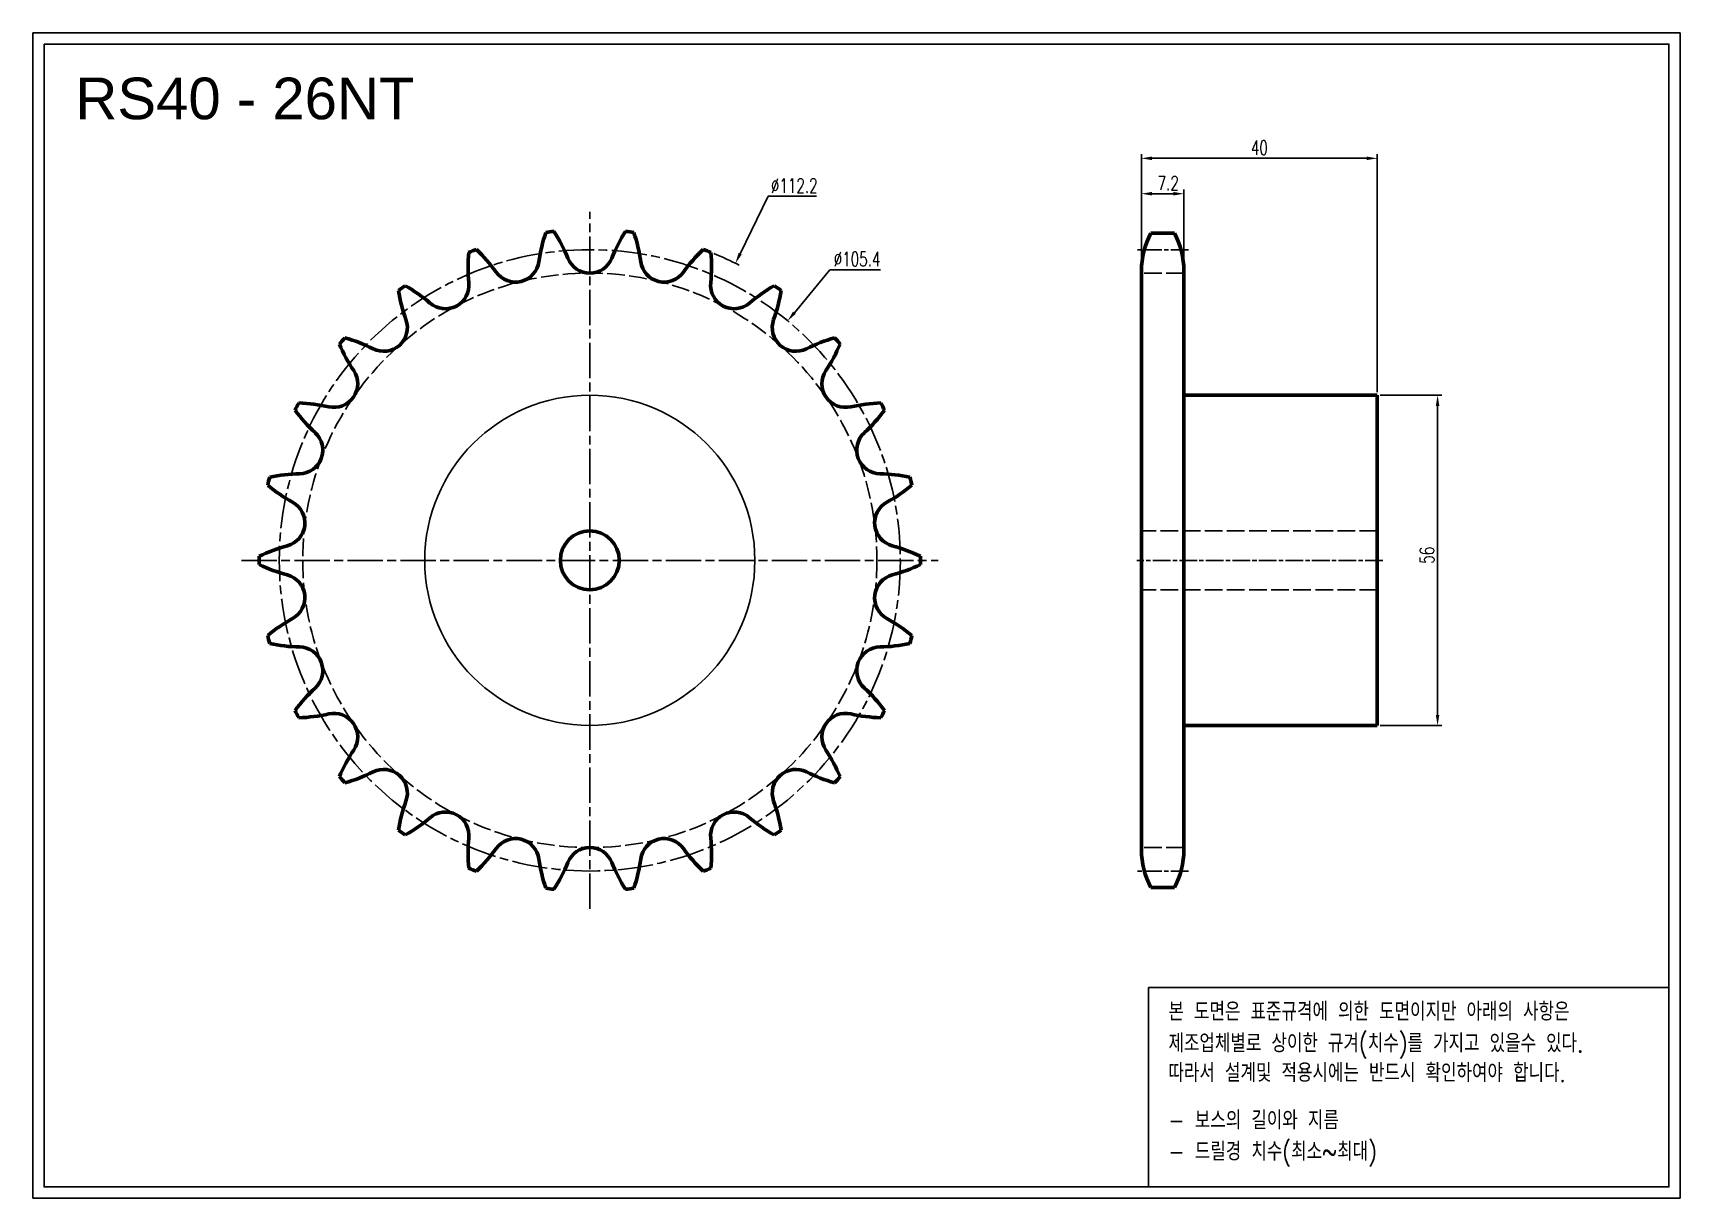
# Model space of a CAD drawing. Header units: millimetres. Extents: x -20122 to -19843, y 1360 to 1558.
import ezdxf

# ---------------------------------------------------------------- set-up
doc = ezdxf.new("R2010")
doc.units = ezdxf.units.MM
for name, pattern in [('AM_ISO02W050', [7.5, 6, -1.5]), ('AM_ISO02W050x2', [3.75, 3, -0.75]), ('AM_ISO08W050', [18, 12, -1.5, 3, -1.5]), ('AM_ISO08W050x2', [9, 6, -0.75, 1.5, -0.75])]:
    doc.linetypes.add(name, pattern=pattern)
for name, color, linetype, lineweight in [('AM_0N', 7, 'Continuous', 50), ('AM_3N', 6, 'AM_ISO02W050', 25), ('AM_7', 4, 'AM_ISO08W050', 25), ('AM_7N', 4, 'AM_ISO08W050', 25)]:
    doc.layers.add(name, color=color, linetype=linetype, lineweight=lineweight)
doc.layers.add('S-DIM', color=7, linetype='Continuous')
doc.styles.add('HAN', font='ROMANS.shx', dxfattribs={"width": 0.7, "bigfont": 'whgtxt.shx'})
doc.styles.add('HSG', font='SIMPLEX.shx', dxfattribs={"width": 0.7, "bigfont": 'HSG.shx'})
doc.styles.get("Standard").update_dxf_attribs({"font": 'arial.ttf'})
doc.dimstyles.new('APP3', dxfattribs={"dimtxt": 2.4, "dimasz": 1.8, "dimexe": 0.7, "dimexo": 0.5, "dimgap": 0.6, "dimtad": 1, "dimtoh": 1, "dimdec": 1, "dimrnd": 0.01, "dimzin": 9, "dimdsep": 46, "dimtxsty": 'HSG', "dimcen": 0, "dimclrd": 1, "dimclre": 1, "dimclrt": 256, "dimazin": 2, "dimtp": 1, "dimtm": 1, "dimtfac": 0.5, "dimtdec": 1, "dimtofl": 0, "dimtmove": 0, "dimatfit": 3, "dimfxl": 0, "dimtvp": 1, "dimtolj": 2, "dimlwd": -1, "dimlwe": -1, "dimarcsym": 0})
doc.dimstyles.new('APP3$0', dxfattribs={"dimtxt": 2.4, "dimasz": 1.8, "dimexe": 0.7, "dimexo": 0.5, "dimgap": 0.6, "dimtad": 1, "dimtoh": 1, "dimdec": 1, "dimrnd": 0.01, "dimzin": 9, "dimdsep": 46, "dimtxsty": 'HSG', "dimcen": 0, "dimclrd": 1, "dimclre": 1, "dimclrt": 256, "dimazin": 2, "dimtp": 1, "dimtm": 1, "dimtfac": 0.5, "dimtdec": 1, "dimtofl": 0, "dimtmove": 0, "dimatfit": 3, "dimfxl": 0, "dimtvp": 1, "dimtolj": 2, "dimlwd": -1, "dimlwe": -1, "dimarcsym": 0})

# ---------------------------------------------------------------- blocks, each defined once
blk = doc.blocks.new('*D1')
at = {"layer": 'Defpoints', "color": 0, "transparency": 16777216}
for p in [(-20002.89, 1518.51), (-20052.32, 1417.76)]:
    blk.add_point(p, dxfattribs=at)
at = {"layer": 'S-DIM', "color": 1, "transparency": 16777216}
for p, q in [((-19997.32, 1529.87), (-20002.1, 1520.12)), ((-19989.12, 1529.87), (-19997.32, 1529.87))]:
    blk.add_line(p, q, dxfattribs=at)
blk.add_arc((-20027.6, 1468.14), 56.11, 63.1531, 68.0042, dxfattribs=at)
blk.add_solid([(-20002.37, 1520.26), (-20001.83, 1519.99), (-20002.89, 1518.51)], dxfattribs=at)
at = {"layer": 'S-DIM', "transparency": 16777216, "insert": (-19992.92, 1531.67), "char_height": 2.4, "attachment_point": 5, "style": 'HSG'}
blk.add_mtext('\\A2;∅112.2', dxfattribs=at)
blk = doc.blocks.new('*D2')
at = {"layer": 'Defpoints', "color": 0, "transparency": 16777216}
for p in [(-19994.04, 1508.74), (-20061.17, 1427.53)]:
    blk.add_point(p, dxfattribs=at)
at = {"layer": 'S-DIM', "color": 1, "transparency": 16777216}
for p, q in [((-19986.86, 1517.43), (-19992.89, 1510.13)), ((-19978.26, 1517.43), (-19986.86, 1517.43))]:
    blk.add_line(p, q, dxfattribs=at)
blk.add_solid([(-19993.13, 1510.32), (-19992.66, 1509.94), (-19994.04, 1508.74)], dxfattribs=at)
at = {"layer": 'S-DIM', "transparency": 16777216, "insert": (-19982.26, 1519.23), "char_height": 2.4, "attachment_point": 5, "style": 'HSG'}
blk.add_mtext('\\A2;∅105.4', dxfattribs=at)
blk = doc.blocks.new('*D3')
at = {"layer": 'Defpoints', "color": 0, "transparency": 16777216}
for p in [(-19926.82, 1530.31), (-19934.02, 1516.84), (-19926.82, 1516.84)]:
    blk.add_point(p, dxfattribs=at)
at = {"layer": 'S-DIM', "color": 1, "transparency": 16777216}
for p, q in [((-19934.02, 1517.34), (-19934.02, 1531.01)), ((-19932.22, 1530.31), (-19928.62, 1530.31)), ((-19926.82, 1517.34), (-19926.82, 1531.01))]:
    blk.add_line(p, q, dxfattribs=at)
for points in [[(-19932.22, 1530.61), (-19932.22, 1530.01), (-19934.02, 1530.31)], [(-19928.62, 1530.61), (-19928.62, 1530.01), (-19926.82, 1530.31)]]:
    blk.add_solid(points, dxfattribs=at)
at = {"layer": 'S-DIM', "transparency": 16777216, "insert": (-19929.48, 1532.11), "char_height": 2.4, "attachment_point": 5, "style": 'HSG'}
blk.add_mtext('\\A2;7.2', dxfattribs=at)
blk = doc.blocks.new('*D4')
at = {"layer": 'Defpoints', "color": 0, "transparency": 16777216}
for p in [(-19894.02, 1536.31), (-19934.02, 1516.84), (-19894.02, 1496.14)]:
    blk.add_point(p, dxfattribs=at)
at = {"layer": 'S-DIM', "color": 1, "transparency": 16777216}
for p, q in [((-19934.02, 1517.34), (-19934.02, 1537.01)), ((-19894.02, 1496.64), (-19894.02, 1537.01)), ((-19932.22, 1536.31), (-19895.82, 1536.31))]:
    blk.add_line(p, q, dxfattribs=at)
for points in [[(-19932.22, 1536.61), (-19932.22, 1536.01), (-19934.02, 1536.31)], [(-19895.82, 1536.61), (-19895.82, 1536.01), (-19894.02, 1536.31)]]:
    blk.add_solid(points, dxfattribs=at)
at = {"layer": 'S-DIM', "transparency": 16777216, "insert": (-19914.02, 1538.11), "char_height": 2.4, "attachment_point": 5, "style": 'HSG'}
blk.add_mtext('\\A2;40', dxfattribs=at)
blk = doc.blocks.new('*D5')
at = {"layer": 'Defpoints', "color": 0, "transparency": 16777216}
for p in [(-19894.02, 1496.14), (-19894.02, 1440.14), (-19883.78, 1440.14)]:
    blk.add_point(p, dxfattribs=at)
at = {"layer": 'S-DIM', "color": 1, "transparency": 16777216}
for p, q in [((-19893.52, 1496.14), (-19883.08, 1496.14)), ((-19883.78, 1494.34), (-19883.78, 1441.94)), ((-19893.52, 1440.14), (-19883.08, 1440.14))]:
    blk.add_line(p, q, dxfattribs=at)
for points in [[(-19884.08, 1494.34), (-19883.48, 1494.34), (-19883.78, 1496.14)], [(-19884.08, 1441.94), (-19883.48, 1441.94), (-19883.78, 1440.14)]]:
    blk.add_solid(points, dxfattribs=at)
at = {"layer": 'S-DIM', "transparency": 16777216, "insert": (-19885.58, 1469.01), "char_height": 2.4, "attachment_point": 5, "rotation": 90, "style": 'HSG'}
blk.add_mtext('\\A2;56', dxfattribs=at)

msp = doc.modelspace()

# ---------------------------------------------------------------- linework, layer by layer
for points in [[(-20122.07, 1557.57), (-19842.65, 1557.57), (-19842.65, 1360), (-20122.07, 1360)], [(-20120.19, 1555.69), (-19844.53, 1555.69), (-19844.53, 1361.88), (-20120.19, 1361.88)]]:
    msp.add_lwpolyline(points, close=True)
at = {"color": 6}
msp.add_lwpolyline([(-19932.85, 1395.72), (-19844.53, 1395.72), (-19844.53, 1361.88), (-19932.85, 1361.88)], close=True, dxfattribs=at)
msp.add_circle((-20027.6, 1468.14), 28)
at = {"layer": 'AM_0N'}
for p, q in [((-19932.41, 1523.62), (-19928.44, 1523.62)), ((-19934.02, 1517.22), (-19934.02, 1419.05)), ((-19926.82, 1517.22), (-19926.82, 1419.05)), ((-19926.82, 1496.14), (-19894.02, 1496.14)), ((-19894.02, 1496.14), (-19894.02, 1440.14)), ((-19926.82, 1440.14), (-19894.02, 1440.14)), ((-19932.41, 1412.65), (-19928.44, 1412.65))]:
    msp.add_line(p, q, dxfattribs=at)
msp.add_circle((-20027.6, 1468.14), 5, dxfattribs=at)
for centre, radius, start, end in [((-20009.78, 1515.11), 26.71, 161.1391, 172.1154), ((-20027.6, 1468.14), 56.11, 96.2071, 97.639), ((-20056.15, 1509.48), 26.71, 21.7308, 32.7071), ((-19999.06, 1509.48), 26.71, 147.2929, 158.2692), ((-20027.6, 1468.14), 56.11, 82.361, 83.7929), ((-20045.42, 1515.11), 26.71, 7.8846, 18.8609), ((-19920.52, 1517.22), 13.5, 151.7009, 180), ((-19940.32, 1517.22), 13.5, 0, 28.2991), ((-20021.54, 1518.01), 26.71, 174.9853, 185.9615), ((-20027.6, 1468.14), 56.11, 110.0533, 111.4852), ((-20065.21, 1501.45), 26.71, 35.5769, 46.5532), ((-19990, 1501.45), 26.71, 133.4468, 144.4231), ((-20027.6, 1468.14), 56.11, 68.5148, 69.9467), ((-20033.66, 1518.01), 26.71, 354.0385, 5.0147), ((-20040.22, 1519.33), 4.01, 215.5769, 352.1154), ((-20027.6, 1520.86), 4.01, 201.7308, 338.2692), ((-20014.99, 1519.33), 4.01, 187.8846, 324.4231), ((-20027.6, 1468.14), 56.11, 123.8994, 125.3313), ((-20072.09, 1491.48), 26.71, 49.4231, 60.3994), ((-20052.1, 1514.82), 4.01, 229.4231, 5.9615), ((-20003.1, 1514.82), 4.01, 174.0385, 310.5769), ((-19983.12, 1491.48), 26.71, 119.6006, 130.5769), ((-20027.6, 1468.14), 56.11, 54.6687, 56.1006), ((-20033.66, 1518.01), 26.71, 188.8314, 199.8077), ((-20021.55, 1518.01), 26.71, 340.1923, 351.1686), ((-20062.56, 1507.6), 4.01, 243.2692, 19.8077), ((-19992.64, 1507.6), 4.01, 160.1923, 296.7308), ((-20027.6, 1468.14), 56.11, 137.7456, 139.1775), ((-20045.42, 1515.11), 26.71, 202.6776, 213.6538), ((-20076.39, 1480.16), 26.71, 63.2692, 74.2455), ((-19978.82, 1480.16), 26.71, 105.7545, 116.7308), ((-20009.79, 1515.11), 26.71, 326.3462, 337.3224), ((-20027.6, 1468.14), 56.11, 40.8225, 42.2544), ((-20070.99, 1498.09), 4.01, 257.1154, 33.6538), ((-19984.22, 1498.09), 4.01, 146.3462, 282.8846), ((-20027.6, 1468.14), 56.11, 151.5917, 153.0236), ((-20056.14, 1509.49), 26.71, 216.5237, 227.5), ((-20077.84, 1468.13), 26.71, 77.1154, 88.0917), ((-19977.36, 1468.13), 26.71, 91.9083, 102.8846), ((-19999.07, 1509.49), 26.71, 312.5, 323.4763), ((-20027.6, 1468.14), 56.11, 26.9764, 28.4083), ((-20076.9, 1486.83), 4.01, 270.9615, 47.5), ((-19978.31, 1486.83), 4.01, 132.5, 269.0385), ((-20027.6, 1468.14), 56.11, 165.4379, 166.8698), ((-20076.38, 1456.11), 26.71, 90.9615, 101.9378), ((-19978.83, 1456.11), 26.71, 78.0622, 89.0385), ((-20027.6, 1468.14), 56.11, 13.1302, 14.5621), ((-20065.21, 1501.45), 26.71, 230.3699, 241.3462), ((-19990, 1501.45), 26.71, 298.6538, 309.6301), ((-20079.94, 1474.49), 4.01, 284.8077, 61.3462), ((-19975.27, 1474.49), 4.01, 118.6538, 255.1923), ((-20072.09, 1444.78), 26.71, 104.8077, 115.784), ((-19983.12, 1444.78), 26.71, 64.216, 75.1923), ((-20027.6, 1468.14), 56.11, 179.2841, 180.7159), ((-20072.09, 1491.49), 26.71, 244.216, 255.1923), ((-19983.12, 1491.49), 26.71, 284.8077, 295.784), ((-20027.6, 1468.14), 56.11, 359.2841, 0.7159), ((-20079.94, 1461.78), 4.01, 298.6538, 75.1923), ((-19975.27, 1461.78), 4.01, 104.8077, 241.3462), ((-20065.21, 1434.82), 26.71, 118.6538, 129.6301), ((-19990, 1434.82), 26.71, 50.3699, 61.3462), ((-20027.6, 1468.14), 56.11, 193.1302, 194.5621), ((-20076.38, 1480.16), 26.71, 258.0622, 269.0385), ((-20076.9, 1449.44), 4.01, 312.5, 89.0385), ((-19978.31, 1449.44), 4.01, 90.9615, 227.5), ((-19978.83, 1480.16), 26.71, 270.9615, 281.9378), ((-20027.6, 1468.14), 56.11, 345.4379, 346.8698), ((-20056.14, 1426.79), 26.71, 132.5, 143.4763), ((-19999.07, 1426.79), 26.71, 36.5237, 47.5), ((-20027.6, 1468.14), 56.11, 206.9764, 208.4083), ((-20077.84, 1468.14), 26.71, 271.9083, 282.8846), ((-20070.99, 1438.19), 4.01, 326.3462, 102.8846), ((-19984.22, 1438.19), 4.01, 77.1154, 213.6538), ((-19977.36, 1468.14), 26.71, 257.1154, 268.0917), ((-20027.6, 1468.14), 56.11, 331.5917, 333.0236), ((-20045.42, 1421.16), 26.71, 146.3462, 157.3224), ((-20009.79, 1421.16), 26.71, 22.6776, 33.6538), ((-20027.6, 1468.14), 56.11, 220.8225, 222.2544), ((-20076.39, 1456.12), 26.71, 285.7545, 296.7308), ((-20062.56, 1428.67), 4.01, 340.1923, 116.7308), ((-19992.64, 1428.67), 4.01, 63.2692, 199.8077), ((-19978.82, 1456.12), 26.71, 243.2692, 254.2455), ((-20027.6, 1468.14), 56.11, 317.7456, 319.1775), ((-20033.66, 1418.26), 26.71, 160.1923, 171.1686), ((-20052.1, 1421.45), 4.01, 354.0385, 130.5769), ((-20003.1, 1421.45), 4.01, 49.4231, 185.9615), ((-20021.55, 1418.26), 26.71, 8.8314, 19.8077), ((-20027.6, 1468.14), 56.11, 234.6687, 236.1006), ((-20072.09, 1444.79), 26.71, 299.6006, 310.5769), ((-19983.12, 1444.79), 26.71, 229.4231, 240.3994), ((-20027.6, 1468.14), 56.11, 303.8994, 305.3313), ((-20021.54, 1418.26), 26.71, 174.0385, 185.0147), ((-20040.22, 1416.95), 4.01, 7.8846, 144.4231), ((-20014.99, 1416.95), 4.01, 35.5769, 172.1154), ((-20033.66, 1418.26), 26.71, 354.9853, 5.9615), ((-20065.21, 1434.82), 26.71, 313.4468, 324.4231), ((-20009.78, 1421.16), 26.71, 187.8846, 198.8609), ((-20056.15, 1426.79), 26.71, 327.2929, 338.2692), ((-20027.6, 1415.42), 4.01, 21.7308, 158.2692), ((-19999.06, 1426.79), 26.71, 201.7308, 212.7071), ((-20045.42, 1421.16), 26.71, 341.1391, 352.1154), ((-19990, 1434.82), 26.71, 215.5769, 226.5532), ((-19920.52, 1419.05), 13.5, 180, 208.2991), ((-19940.32, 1419.05), 13.5, 331.7009, 0), ((-20027.6, 1468.14), 56.11, 248.5148, 249.9467), ((-20027.6, 1468.14), 56.11, 290.0533, 291.4852), ((-20027.6, 1468.14), 56.11, 262.361, 263.7929), ((-20027.6, 1468.14), 56.11, 276.2071, 277.639)]:
    msp.add_arc(centre, radius, start, end, dxfattribs=at)
at = {"layer": 'AM_3N', "linetype": 'AM_ISO02W050x2'}
for p, q in [((-19926.82, 1516.84), (-19934.02, 1516.84)), ((-19926.82, 1419.43), (-19934.02, 1419.43))]:
    msp.add_line(p, q, dxfattribs=at)
at = {"layer": 'AM_3N', "color": 2, "linetype": 'AM_ISO02W050x2'}
for p, q in [((-19894.02, 1473.14), (-19934.02, 1473.14)), ((-19894.02, 1463.14), (-19934.02, 1463.14))]:
    msp.add_line(p, q, dxfattribs=at)
at = {"layer": 'AM_3N', "linetype": 'AM_ISO02W050x2'}
msp.add_circle((-20027.6, 1468.14), 48.71, dxfattribs=at)
at = {"layer": 'AM_7', "linetype": 'AM_ISO08W050x2'}
msp.add_circle((-20027.6, 1468.14), 52.68, dxfattribs=at)
at = {"layer": 'AM_7N', "linetype": 'AM_ISO08W050x2'}
for p, q in [((-20027.6, 1409.03), (-20027.6, 1527.24)), ((-20086.71, 1468.14), (-19968.5, 1468.14))]:
    msp.add_line(p, q, dxfattribs=at)
at = {"layer": 'AM_7N', "linetype": 'AM_ISO08W050x2', "ltscale": 0.5}
for p, q in [((-19926.06, 1520.82), (-19934.79, 1520.82)), ((-19893.09, 1468.14), (-19934.79, 1468.14)), ((-19926.06, 1415.46), (-19934.79, 1415.46))]:
    msp.add_line(p, q, dxfattribs=at)

# ---------------------------------------------------------------- texts
msp.add_text('RS40 - 26NT', height=7.056).set_placement((-20114.87, 1542.94))
at = {"color": 6, "style": 'HAN', "width": 0.8}
for s, p in [('본 도면은 표준규격에 의한 도면이지만 아래의 사항은', (-19929.44, 1390.08)), ('제조업체별로 상이한 규겨(치수)를 가지고 있을수 있다.', (-19929.44, 1384.7)), ('따라서 설계및 적용시에는 반드시 확인하여야 합니다.', (-19929.44, 1379.7)), ('- 보스의 길이와 지름', (-19929.44, 1371.65)), ('- 드릴경 치수(최소~최대)', (-19929.44, 1366.36))]:
    msp.add_text(s, height=3.1054, dxfattribs=at).set_placement(p)

# ---------------------------------------------------------------- dimensions: what is measured, and where the dimension line sits
at = {"layer": 'S-DIM'}
dim = msp.add_linear_dim(base=(-19894.02, 1536.31), p1=(-19934.02, 1516.84), p2=(-19894.02, 1496.14), dimstyle='APP3$0', dxfattribs=at)
dim.commit()
dim.dimension.update_dxf_attribs({"geometry": '*D4', "text_midpoint": (-19914.02, 1538.11)})
at = {"layer": 'S-DIM', "color": 3}
for p1, p2, picture, middle in [((-20052.32, 1417.76), (-20002.89, 1518.51), '*D1', (-19992.92, 1529.87)), ((-20061.17, 1427.53), (-19994.04, 1508.74), '*D2', (-19982.26, 1517.43))]:
    dim = msp.add_diameter_dim_2p(p1=p1, p2=p2, dimstyle='APP3', dxfattribs=at)
    dim.commit()
    dim.dimension.update_dxf_attribs({"geometry": picture, "text_midpoint": middle, "dimtype": 131})
at = {"layer": 'S-DIM'}
dim = msp.add_linear_dim(base=(-19926.82, 1530.31), p1=(-19934.02, 1516.84), p2=(-19926.82, 1516.84), dimstyle='APP3$0', dxfattribs=at)
dim.commit()
dim.dimension.update_dxf_attribs({"geometry": '*D3', "text_midpoint": (-19929.48, 1530.31), "dimtype": 128})
dim = msp.add_linear_dim(base=(-19883.78, 1440.14), p1=(-19894.02, 1496.14), p2=(-19894.02, 1440.14), angle=90, dimstyle='APP3$0', dxfattribs=at)
dim.commit()
dim.dimension.update_dxf_attribs({"geometry": '*D5', "text_midpoint": (-19883.78, 1469.01), "dimtype": 128})

doc.saveas('drawing.dxf')
